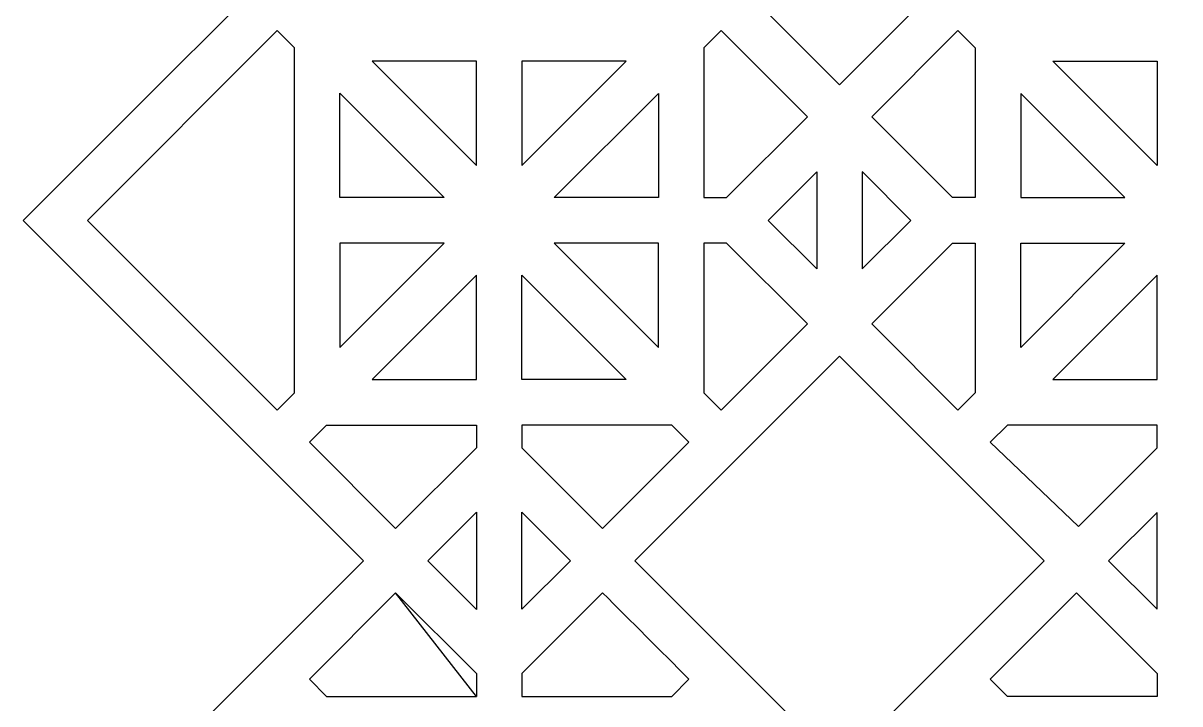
# Model space of a CAD drawing. Header units: centimetres. Extents: x -68 to 68, y -63 to 63.
# Drawn here: x -68.47 to -43.04, y -33.08 to -18.11 of the extents above; entities that cross this region are included whole.
import ezdxf

# ---------------------------------------------------------------- set-up
doc = ezdxf.new("R2010")
doc.units = ezdxf.units.CM
doc.header["$MEASUREMENT"] = 0
doc.layers.add('layer 1', color=7, linetype='Continuous')

msp = doc.modelspace()

# ---------------------------------------------------------------- linework, layer by layer
at = {"layer": 'layer 1', "color": 114}
for points, knots in [([(-13.11224, -62.84331), (-13.11224, -62.84331), (-2.64706, -52.37813), (-2.64706, -52.37813), (-2.64706, -52.37813), (-2.64706, -52.37813), (-10.12967, -44.89556), (-10.12967, -44.89556), (-10.12967, -44.89556), (-10.12967, -44.89556), (-2.64706, -37.41295), (-2.64706, -37.41295), (-2.64706, -37.41295), (-2.64706, -37.41295), (-10.11966, -29.94035), (-10.11966, -29.94035), (-10.11966, -29.94035), (-10.11966, -29.94035), (-2.64706, -22.44777), (-2.64706, -22.44777), (-2.64706, -22.44777), (-2.64706, -22.44777), (-10.12967, -14.96516), (-10.12967, -14.96516), (-10.12967, -14.96516), (-10.12967, -14.96516), (-2.64706, -7.48259), (-2.64706, -7.48259), (-2.64706, -7.48259), (-2.64706, -7.48259), (-10.12964, -0.00001), (-10.12964, -0.00001), (-10.12964, -0.00001), (-10.12964, -0.00001), (-2.64706, 7.48259), (-2.64706, 7.48259), (-2.64706, 7.48259), (-2.64706, 7.48259), (-10.12967, 14.96516), (-10.12967, 14.96516), (-10.12967, 14.96516), (-10.12967, 14.96516), (-2.64706, 22.44777), (-2.64706, 22.44777), (-2.64706, 22.44777), (-2.64706, 22.44777), (-10.11966, 29.92037), (-10.11966, 29.92037), (-10.11966, 29.92037), (-10.11966, 29.92037), (-10.12739, 29.9281), (-10.12739, 29.9281), (-10.12739, 29.9281), (-10.12739, 29.9281), (-10.12965, 29.93036), (-10.12965, 29.93036), (-10.12965, 29.93036), (-10.12965, 29.93036), (-2.64706, 37.41295), (-2.64706, 37.41295), (-2.64706, 37.41295), (-2.64706, 37.41295), (-10.12967, 44.89556), (-10.12967, 44.89556), (-10.12967, 44.89556), (-10.12967, 44.89556), (-2.64706, 52.37813), (-2.64706, 52.37813), (-2.64706, 52.37813), (-2.64706, 52.37813), (-13.11224, 62.84331), (-13.11224, 62.84331), (-13.11224, 62.84331), (-13.11224, 62.84331), (-20.59485, 55.3607), (-20.59485, 55.3607), (-20.59485, 55.3607), (-20.59485, 55.3607), (-28.07742, 62.84331), (-28.07742, 62.84331), (-28.07742, 62.84331), (-28.07742, 62.84331), (-35.56002, 55.36071), (-35.56002, 55.36071), (-35.56002, 55.36071), (-35.56002, 55.36071), (-43.0426, 62.84331), (-43.0426, 62.84331), (-43.0426, 62.84331), (-43.0426, 62.84331), (-50.52517, 55.3607), (-50.52517, 55.3607), (-50.52517, 55.3607), (-50.52517, 55.3607), (-58.00778, 62.84331), (-58.00778, 62.84331), (-58.00778, 62.84331), (-58.00778, 62.84331), (-68.47296, 52.37813), (-68.47296, 52.37813), (-68.47296, 52.37813), (-68.47296, 52.37813), (-60.99035, 44.89556), (-60.99035, 44.89556), (-60.99035, 44.89556), (-60.99035, 44.89556), (-68.47296, 37.41295), (-68.47296, 37.41295), (-68.47296, 37.41295), (-68.47296, 37.41295), (-60.99038, 29.93035), (-60.99038, 29.93035), (-60.99038, 29.93035), (-60.99038, 29.93035), (-68.47296, 22.44777), (-68.47296, 22.44777), (-68.47296, 22.44777), (-68.47296, 22.44777), (-60.99035, 14.96516), (-60.99035, 14.96516), (-60.99035, 14.96516), (-60.99035, 14.96516), (-68.47296, 7.48259), (-68.47296, 7.48259), (-68.47296, 7.48259), (-68.47296, 7.48259), (-60.99037, 0), (-60.99037, 0), (-60.99037, 0), (-60.99037, 0), (-68.47296, -7.48259), (-68.47296, -7.48259), (-68.47296, -7.48259), (-68.47296, -7.48259), (-60.99035, -14.96516), (-60.99035, -14.96516), (-60.99035, -14.96516), (-60.99035, -14.96516), (-68.47296, -22.44777), (-68.47296, -22.44777), (-68.47296, -22.44777), (-68.47296, -22.44777), (-60.99037, -29.93036), (-60.99037, -29.93036), (-60.99037, -29.93036), (-60.99037, -29.93036), (-68.47296, -37.41295), (-68.47296, -37.41295), (-68.47296, -37.41295), (-68.47296, -37.41295), (-60.99035, -44.89556), (-60.99035, -44.89556), (-60.99035, -44.89556), (-60.99035, -44.89556), (-68.47296, -52.37813), (-68.47296, -52.37813), (-68.47296, -52.37813), (-68.47296, -52.37813), (-58.00778, -62.84331), (-58.00778, -62.84331), (-58.00778, -62.84331), (-58.00778, -62.84331), (-50.52518, -55.36071), (-50.52518, -55.36071), (-50.52518, -55.36071), (-50.52518, -55.36071), (-43.0426, -62.84331), (-43.0426, -62.84331), (-43.0426, -62.84331), (-43.0426, -62.84331), (-35.56002, -55.36071), (-35.56002, -55.36071), (-35.56002, -55.36071), (-35.56002, -55.36071), (-28.07742, -62.84331), (-28.07742, -62.84331), (-28.07742, -62.84331), (-28.07742, -62.84331), (-20.59484, -55.36071), (-20.59484, -55.36071), (-20.59484, -55.36071), (-20.59484, -55.36071), (-13.11224, -62.84331), (-13.11224, -62.84331)], [0, 0, 0, 0, 0.0212766, 0.0212766, 0.0212766, 0.0212766, 0.04255319, 0.04255319, 0.04255319, 0.04255319, 0.06382979, 0.06382979, 0.06382979, 0.06382979, 0.08510638, 0.08510638, 0.08510638, 0.08510638, 0.10638298, 0.10638298, 0.10638298, 0.10638298, 0.12765957, 0.12765957, 0.12765957, 0.12765957, 0.14893617, 0.14893617, 0.14893617, 0.14893617, 0.17021277, 0.17021277, 0.17021277, 0.17021277, 0.19148936, 0.19148936, 0.19148936, 0.19148936, 0.21276596, 0.21276596, 0.21276596, 0.21276596, 0.23404255, 0.23404255, 0.23404255, 0.23404255, 0.25531915, 0.25531915, 0.25531915, 0.25531915, 0.27659574, 0.27659574, 0.27659574, 0.27659574, 0.29787234, 0.29787234, 0.29787234, 0.29787234, 0.31914894, 0.31914894, 0.31914894, 0.31914894, 0.34042553, 0.34042553, 0.34042553, 0.34042553, 0.36170213, 0.36170213, 0.36170213, 0.36170213, 0.38297872, 0.38297872, 0.38297872, 0.38297872, 0.40425532, 0.40425532, 0.40425532, 0.40425532, 0.42553191, 0.42553191, 0.42553191, 0.42553191, 0.44680851, 0.44680851, 0.44680851, 0.44680851, 0.46808511, 0.46808511, 0.46808511, 0.46808511, 0.4893617, 0.4893617, 0.4893617, 0.4893617, 0.5106383, 0.5106383, 0.5106383, 0.5106383, 0.53191489, 0.53191489, 0.53191489, 0.53191489, 0.55319149, 0.55319149, 0.55319149, 0.55319149, 0.57446809, 0.57446809, 0.57446809, 0.57446809, 0.59574468, 0.59574468, 0.59574468, 0.59574468, 0.61702128, 0.61702128, 0.61702128, 0.61702128, 0.63829787, 0.63829787, 0.63829787, 0.63829787, 0.65957447, 0.65957447, 0.65957447, 0.65957447, 0.68085106, 0.68085106, 0.68085106, 0.68085106, 0.70212766, 0.70212766, 0.70212766, 0.70212766, 0.72340426, 0.72340426, 0.72340426, 0.72340426, 0.74468085, 0.74468085, 0.74468085, 0.74468085, 0.76595745, 0.76595745, 0.76595745, 0.76595745, 0.78723404, 0.78723404, 0.78723404, 0.78723404, 0.80851064, 0.80851064, 0.80851064, 0.80851064, 0.82978723, 0.82978723, 0.82978723, 0.82978723, 0.85106383, 0.85106383, 0.85106383, 0.85106383, 0.87234043, 0.87234043, 0.87234043, 0.87234043, 0.89361702, 0.89361702, 0.89361702, 0.89361702, 0.91489362, 0.91489362, 0.91489362, 0.91489362, 0.93617021, 0.93617021, 0.93617021, 0.93617021, 0.95744681, 0.95744681, 0.95744681, 0.95744681, 1, 1, 1, 1]), ([(-55.02517, -14.96516), (-55.02517, -14.96516), (-55.02516, -14.96517), (-55.02516, -14.96517), (-55.02516, -14.96517), (-55.02516, -14.96517), (-50.5252, -19.46519), (-50.5252, -19.46519), (-50.5252, -19.46519), (-50.5252, -19.46519), (-50.52518, -19.46517), (-50.52518, -19.46517), (-50.52518, -19.46517), (-50.52518, -19.46517), (-46.02517, -14.96516), (-46.02517, -14.96516), (-46.02517, -14.96516), (-46.02517, -14.96516), (-50.52519, -10.46516), (-50.52519, -10.46516), (-50.52519, -10.46516), (-50.52519, -10.46516), (-55.02517, -14.96516), (-55.02517, -14.96516)], [0, 0, 0, 0, 0.14285714, 0.14285714, 0.14285714, 0.14285714, 0.28571429, 0.28571429, 0.28571429, 0.28571429, 0.42857143, 0.42857143, 0.42857143, 0.42857143, 0.57142857, 0.57142857, 0.57142857, 0.57142857, 0.71428571, 0.71428571, 0.71428571, 0.71428571, 1, 1, 1, 1]), ([(-62.50778, -26.24072), (-62.50778, -26.24072), (-62.88679, -26.61973), (-62.88679, -26.61973), (-62.88679, -26.61973), (-62.88679, -26.61973), (-67.05875, -22.44777), (-67.05875, -22.44777), (-67.05875, -22.44777), (-67.05875, -22.44777), (-62.88683, -18.27585), (-62.88683, -18.27585), (-62.88683, -18.27585), (-62.88683, -18.27585), (-62.50778, -18.65489), (-62.50778, -18.65489), (-62.50778, -18.65489), (-62.50778, -18.65489), (-62.50778, -26.24072), (-62.50778, -26.24072)], [0, 0, 0, 0, 0.16666667, 0.16666667, 0.16666667, 0.16666667, 0.33333333, 0.33333333, 0.33333333, 0.33333333, 0.5, 0.5, 0.5, 0.5, 0.66666667, 0.66666667, 0.66666667, 0.66666667, 1, 1, 1, 1]), ([(-53.00778, -21.94777), (-53.00778, -21.94777), (-53.50778, -21.94777), (-53.50778, -21.94777), (-53.50778, -21.94777), (-53.50778, -21.94777), (-53.50778, -18.65495), (-53.50778, -18.65495), (-53.50778, -18.65495), (-53.50778, -18.65495), (-53.12873, -18.27588), (-53.12873, -18.27588), (-53.12873, -18.27588), (-53.12873, -18.27588), (-51.23231, -20.1723), (-51.23231, -20.1723), (-51.23231, -20.1723), (-51.23231, -20.1723), (-53.00778, -21.94777), (-53.00778, -21.94777)], [0, 0, 0, 0, 0.16666667, 0.16666667, 0.16666667, 0.16666667, 0.33333333, 0.33333333, 0.33333333, 0.33333333, 0.5, 0.5, 0.5, 0.5, 0.66666667, 0.66666667, 0.66666667, 0.66666667, 1, 1, 1, 1]), ([(-48.04258, -21.94777), (-48.04258, -21.94777), (-47.5426, -21.94777), (-47.5426, -21.94777), (-47.5426, -21.94777), (-47.5426, -21.94777), (-47.5426, -21.94), (-47.5426, -21.94), (-47.5426, -21.94), (-47.5426, -21.94), (-47.5426, -18.65495), (-47.5426, -18.65495), (-47.5426, -18.65495), (-47.5426, -18.65495), (-47.92165, -18.27588), (-47.92165, -18.27588), (-47.92165, -18.27588), (-47.92165, -18.27588), (-49.81806, -20.17229), (-49.81806, -20.17229), (-49.81806, -20.17229), (-49.81806, -20.17229), (-49.81808, -20.17231), (-49.81808, -20.17231), (-49.81808, -20.17231), (-49.81808, -20.17231), (-48.04258, -21.94777), (-48.04258, -21.94777)], [0, 0, 0, 0, 0.125, 0.125, 0.125, 0.125, 0.25, 0.25, 0.25, 0.25, 0.375, 0.375, 0.375, 0.375, 0.5, 0.5, 0.5, 0.5, 0.625, 0.625, 0.625, 0.625, 0.75, 0.75, 0.75, 0.75, 1, 1, 1, 1]), ([(-60.80054, -18.94778), (-60.80054, -18.94778), (-58.50763, -18.94776), (-58.50763, -18.94776), (-58.50763, -18.94776), (-58.50763, -18.94776), (-58.50763, -18.94777), (-58.50763, -18.94777), (-58.50763, -18.94777), (-58.50763, -18.94777), (-58.50763, -20.09425), (-58.50763, -20.09425), (-58.50763, -20.09425), (-58.50763, -20.09425), (-58.50762, -20.09425), (-58.50762, -20.09425), (-58.50762, -20.09425), (-58.50762, -20.09425), (-58.50762, -21.24071), (-58.50762, -21.24071), (-58.50762, -21.24071), (-58.50762, -21.24071), (-60.80054, -18.94778), (-60.80054, -18.94778)], [0, 0, 0, 0, 0.14285714, 0.14285714, 0.14285714, 0.14285714, 0.28571429, 0.28571429, 0.28571429, 0.28571429, 0.42857143, 0.42857143, 0.42857143, 0.42857143, 0.57142857, 0.57142857, 0.57142857, 0.57142857, 0.71428571, 0.71428571, 0.71428571, 0.71428571, 1, 1, 1, 1]), ([(-57.50763, -18.94777), (-57.50763, -18.94777), (-57.49763, -18.94778), (-57.49763, -18.94778), (-57.49763, -18.94778), (-57.49763, -18.94778), (-57.49763, -18.94777), (-57.49763, -18.94777), (-57.49763, -18.94777), (-57.49763, -18.94777), (-55.21471, -18.94777), (-55.21471, -18.94777), (-55.21471, -18.94777), (-55.21471, -18.94777), (-57.50763, -21.24072), (-57.50763, -21.24072), (-57.50763, -21.24072), (-57.50763, -21.24072), (-57.50763, -18.94777), (-57.50763, -18.94777)], [0, 0, 0, 0, 0.16666667, 0.16666667, 0.16666667, 0.16666667, 0.33333333, 0.33333333, 0.33333333, 0.33333333, 0.5, 0.5, 0.5, 0.5, 0.66666667, 0.66666667, 0.66666667, 0.66666667, 1, 1, 1, 1]), ([(-43.54275, -18.94778), (-43.54275, -18.94778), (-45.83567, -18.94777), (-45.83567, -18.94777), (-45.83567, -18.94777), (-45.83567, -18.94777), (-43.54275, -21.24072), (-43.54275, -21.24072), (-43.54275, -21.24072), (-43.54275, -21.24072), (-43.54275, -18.94778), (-43.54275, -18.94778)], [0, 0, 0, 0, 0.25, 0.25, 0.25, 0.25, 0.5, 0.5, 0.5, 0.5, 1, 1, 1, 1]), ([(-61.50778, -19.65477), (-61.50778, -19.65477), (-61.50779, -21.94777), (-61.50779, -21.94777), (-61.50779, -21.94777), (-61.50779, -21.94777), (-59.21478, -21.94777), (-59.21478, -21.94777), (-59.21478, -21.94777), (-59.21478, -21.94777), (-61.50778, -19.65477), (-61.50778, -19.65477)], [0, 0, 0, 0, 0.25, 0.25, 0.25, 0.25, 0.5, 0.5, 0.5, 0.5, 1, 1, 1, 1]), ([(-54.50778, -19.65506), (-54.50778, -19.65506), (-56.80051, -21.94777), (-56.80051, -21.94777), (-56.80051, -21.94777), (-56.80051, -21.94777), (-54.50778, -21.94777), (-54.50778, -21.94777), (-54.50778, -21.94777), (-54.50778, -21.94777), (-54.50778, -19.65506), (-54.50778, -19.65506)], [0, 0, 0, 0, 0.25, 0.25, 0.25, 0.25, 0.5, 0.5, 0.5, 0.5, 1, 1, 1, 1]), ([(-46.5426, -19.65506), (-46.5426, -19.65506), (-44.24987, -21.94777), (-44.24987, -21.94777), (-44.24987, -21.94777), (-44.24987, -21.94777), (-46.5426, -21.94777), (-46.5426, -21.94777), (-46.5426, -21.94777), (-46.5426, -21.94777), (-46.5426, -19.65506), (-46.5426, -19.65506)], [0, 0, 0, 0, 0.25, 0.25, 0.25, 0.25, 0.5, 0.5, 0.5, 0.5, 1, 1, 1, 1]), ([(-51.02517, -23.51612), (-51.02517, -23.51612), (-51.02519, -21.3794), (-51.02519, -21.3794), (-51.02519, -21.3794), (-51.02519, -21.3794), (-52.09356, -22.44777), (-52.09356, -22.44777), (-52.09356, -22.44777), (-52.09356, -22.44777), (-51.02518, -23.51611), (-51.02518, -23.51611), (-51.02518, -23.51611), (-51.02518, -23.51611), (-51.02518, -23.51612), (-51.02518, -23.51612), (-51.02518, -23.51612), (-51.02518, -23.51612), (-51.02517, -23.51612), (-51.02517, -23.51612)], [0, 0, 0, 0, 0.16666667, 0.16666667, 0.16666667, 0.16666667, 0.33333333, 0.33333333, 0.33333333, 0.33333333, 0.5, 0.5, 0.5, 0.5, 0.66666667, 0.66666667, 0.66666667, 0.66666667, 1, 1, 1, 1]), ([(-50.02518, -23.51613), (-50.02518, -23.51613), (-50.02519, -21.37937), (-50.02519, -21.37937), (-50.02519, -21.37937), (-50.02519, -21.37937), (-50.02518, -21.37938), (-50.02518, -21.37938), (-50.02518, -21.37938), (-50.02518, -21.37938), (-50.01524, -21.38932), (-50.01524, -21.38932), (-50.01524, -21.38932), (-50.01524, -21.38932), (-50.01523, -21.38933), (-50.01523, -21.38933), (-50.01523, -21.38933), (-50.01523, -21.38933), (-48.95682, -22.44777), (-48.95682, -22.44777), (-48.95682, -22.44777), (-48.95682, -22.44777), (-50.02518, -23.51613), (-50.02518, -23.51613)], [0, 0, 0, 0, 0.14285714, 0.14285714, 0.14285714, 0.14285714, 0.28571429, 0.28571429, 0.28571429, 0.28571429, 0.42857143, 0.42857143, 0.42857143, 0.42857143, 0.57142857, 0.57142857, 0.57142857, 0.57142857, 0.71428571, 0.71428571, 0.71428571, 0.71428571, 1, 1, 1, 1]), ([(-59.21467, -22.94777), (-59.21467, -22.94777), (-61.50778, -25.24081), (-61.50778, -25.24081), (-61.50778, -25.24081), (-61.50778, -25.24081), (-61.50778, -22.94777), (-61.50778, -22.94777), (-61.50778, -22.94777), (-61.50778, -22.94777), (-59.21467, -22.94777), (-59.21467, -22.94777)], [0, 0, 0, 0, 0.25, 0.25, 0.25, 0.25, 0.5, 0.5, 0.5, 0.5, 1, 1, 1, 1]), ([(-56.80059, -22.94778), (-56.80059, -22.94778), (-54.50778, -22.94777), (-54.50778, -22.94777), (-54.50778, -22.94777), (-54.50778, -22.94777), (-54.50779, -25.24055), (-54.50779, -25.24055), (-54.50779, -25.24055), (-54.50779, -25.24055), (-56.80059, -22.94778), (-56.80059, -22.94778)], [0, 0, 0, 0, 0.25, 0.25, 0.25, 0.25, 0.5, 0.5, 0.5, 0.5, 1, 1, 1, 1]), ([(-53.00776, -22.94777), (-53.00776, -22.94777), (-51.2323, -24.72322), (-51.2323, -24.72322), (-51.2323, -24.72322), (-51.2323, -24.72322), (-53.12875, -26.61967), (-53.12875, -26.61967), (-53.12875, -26.61967), (-53.12875, -26.61967), (-53.50778, -26.24066), (-53.50778, -26.24066), (-53.50778, -26.24066), (-53.50778, -26.24066), (-53.50778, -22.94777), (-53.50778, -22.94777), (-53.50778, -22.94777), (-53.50778, -22.94777), (-53.00776, -22.94777), (-53.00776, -22.94777)], [0, 0, 0, 0, 0.16666667, 0.16666667, 0.16666667, 0.16666667, 0.33333333, 0.33333333, 0.33333333, 0.33333333, 0.5, 0.5, 0.5, 0.5, 0.66666667, 0.66666667, 0.66666667, 0.66666667, 1, 1, 1, 1]), ([(-49.81808, -24.72325), (-49.81808, -24.72325), (-47.92163, -26.61967), (-47.92163, -26.61967), (-47.92163, -26.61967), (-47.92163, -26.61967), (-47.5426, -26.24066), (-47.5426, -26.24066), (-47.5426, -26.24066), (-47.5426, -26.24066), (-47.5426, -22.94778), (-47.5426, -22.94778), (-47.5426, -22.94778), (-47.5426, -22.94778), (-48.04261, -22.94778), (-48.04261, -22.94778), (-48.04261, -22.94778), (-48.04261, -22.94778), (-49.81805, -24.72322), (-49.81805, -24.72322), (-49.81805, -24.72322), (-49.81805, -24.72322), (-49.81806, -24.72323), (-49.81806, -24.72323), (-49.81806, -24.72323), (-49.81806, -24.72323), (-49.81808, -24.72325), (-49.81808, -24.72325)], [0, 0, 0, 0, 0.125, 0.125, 0.125, 0.125, 0.25, 0.25, 0.25, 0.25, 0.375, 0.375, 0.375, 0.375, 0.5, 0.5, 0.5, 0.5, 0.625, 0.625, 0.625, 0.625, 0.75, 0.75, 0.75, 0.75, 1, 1, 1, 1]), ([(-44.24979, -22.94778), (-44.24979, -22.94778), (-46.5426, -22.94777), (-46.5426, -22.94777), (-46.5426, -22.94777), (-46.5426, -22.94777), (-46.54259, -25.24055), (-46.54259, -25.24055), (-46.54259, -25.24055), (-46.54259, -25.24055), (-44.24979, -22.94778), (-44.24979, -22.94778)], [0, 0, 0, 0, 0.25, 0.25, 0.25, 0.25, 0.5, 0.5, 0.5, 0.5, 1, 1, 1, 1]), ([(-58.50762, -23.65491), (-58.50762, -23.65491), (-58.50763, -25.94777), (-58.50763, -25.94777), (-58.50763, -25.94777), (-58.50763, -25.94777), (-60.8005, -25.94778), (-60.8005, -25.94778), (-60.8005, -25.94778), (-60.8005, -25.94778), (-58.50762, -23.65491), (-58.50762, -23.65491)], [0, 0, 0, 0, 0.25, 0.25, 0.25, 0.25, 0.5, 0.5, 0.5, 0.5, 1, 1, 1, 1]), ([(-55.21478, -25.94777), (-55.21478, -25.94777), (-57.50763, -23.65493), (-57.50763, -23.65493), (-57.50763, -23.65493), (-57.50763, -23.65493), (-57.50763, -25.94777), (-57.50763, -25.94777), (-57.50763, -25.94777), (-57.50763, -25.94777), (-55.21478, -25.94777), (-55.21478, -25.94777)], [0, 0, 0, 0, 0.25, 0.25, 0.25, 0.25, 0.5, 0.5, 0.5, 0.5, 1, 1, 1, 1]), ([(-45.8356, -25.94777), (-45.8356, -25.94777), (-43.54275, -23.65493), (-43.54275, -23.65493), (-43.54275, -23.65493), (-43.54275, -23.65493), (-43.54275, -25.94777), (-43.54275, -25.94777), (-43.54275, -25.94777), (-43.54275, -25.94777), (-45.8356, -25.94777), (-45.8356, -25.94777)], [0, 0, 0, 0, 0.25, 0.25, 0.25, 0.25, 0.5, 0.5, 0.5, 0.5, 1, 1, 1, 1]), ([(-55.02519, -29.93034), (-55.02519, -29.93034), (-50.52517, -25.43035), (-50.52517, -25.43035), (-50.52517, -25.43035), (-50.52517, -25.43035), (-46.02517, -29.93035), (-46.02517, -29.93035), (-46.02517, -29.93035), (-46.02517, -29.93035), (-50.52517, -34.43038), (-50.52517, -34.43038), (-50.52517, -34.43038), (-50.52517, -34.43038), (-55.02519, -29.93034), (-55.02519, -29.93034)], [0, 0, 0, 0, 0.2, 0.2, 0.2, 0.2, 0.4, 0.4, 0.4, 0.4, 0.6, 0.6, 0.6, 0.6, 1, 1, 1, 1]), ([(-58.50763, -27.44762), (-58.50763, -27.44762), (-58.50763, -26.94777), (-58.50763, -26.94777), (-58.50763, -26.94777), (-58.50763, -26.94777), (-61.80061, -26.94777), (-61.80061, -26.94777), (-61.80061, -26.94777), (-61.80061, -26.94777), (-62.17968, -27.32684), (-62.17968, -27.32684), (-62.17968, -27.32684), (-62.17968, -27.32684), (-60.28326, -29.22325), (-60.28326, -29.22325), (-60.28326, -29.22325), (-60.28326, -29.22325), (-58.50763, -27.44762), (-58.50763, -27.44762)], [0, 0, 0, 0, 0.16666667, 0.16666667, 0.16666667, 0.16666667, 0.33333333, 0.33333333, 0.33333333, 0.33333333, 0.5, 0.5, 0.5, 0.5, 0.66666667, 0.66666667, 0.66666667, 0.66666667, 1, 1, 1, 1]), ([(-57.50763, -27.44789), (-57.50763, -27.44789), (-57.50762, -26.94777), (-57.50762, -26.94777), (-57.50762, -26.94777), (-57.50762, -26.94777), (-54.21489, -26.94777), (-54.21489, -26.94777), (-54.21489, -26.94777), (-54.21489, -26.94777), (-53.83585, -27.32678), (-53.83585, -27.32678), (-53.83585, -27.32678), (-53.83585, -27.32678), (-55.73229, -29.22323), (-55.73229, -29.22323), (-55.73229, -29.22323), (-55.73229, -29.22323), (-57.50763, -27.44789), (-57.50763, -27.44789)], [0, 0, 0, 0, 0.16666667, 0.16666667, 0.16666667, 0.16666667, 0.33333333, 0.33333333, 0.33333333, 0.33333333, 0.5, 0.5, 0.5, 0.5, 0.66666667, 0.66666667, 0.66666667, 0.66666667, 1, 1, 1, 1]), ([(-47.21453, -27.32678), (-47.21453, -27.32678), (-46.83549, -26.94777), (-46.83549, -26.94777), (-46.83549, -26.94777), (-46.83549, -26.94777), (-43.54275, -26.94777), (-43.54275, -26.94777), (-43.54275, -26.94777), (-43.54275, -26.94777), (-43.54274, -26.94777), (-43.54274, -26.94777), (-43.54274, -26.94777), (-43.54274, -26.94777), (-43.54275, -27.44792), (-43.54275, -27.44792), (-43.54275, -27.44792), (-43.54275, -27.44792), (-45.2735, -29.17867), (-45.2735, -29.17867), (-45.2735, -29.17867), (-45.2735, -29.17867), (-47.21453, -27.32678), (-47.21453, -27.32678)], [0, 0, 0, 0, 0.14285714, 0.14285714, 0.14285714, 0.14285714, 0.28571429, 0.28571429, 0.28571429, 0.28571429, 0.42857143, 0.42857143, 0.42857143, 0.42857143, 0.57142857, 0.57142857, 0.57142857, 0.57142857, 0.71428571, 0.71428571, 0.71428571, 0.71428571, 1, 1, 1, 1]), ([(-58.50763, -28.86183), (-58.50763, -28.86183), (-59.57615, -29.93035), (-59.57615, -29.93035), (-59.57615, -29.93035), (-59.57615, -29.93035), (-58.50763, -30.99888), (-58.50763, -30.99888), (-58.50763, -30.99888), (-58.50763, -30.99888), (-58.50763, -28.86183), (-58.50763, -28.86183)], [0, 0, 0, 0, 0.25, 0.25, 0.25, 0.25, 0.5, 0.5, 0.5, 0.5, 1, 1, 1, 1]), ([(-56.4394, -29.93036), (-56.4394, -29.93036), (-57.50762, -28.86212), (-57.50762, -28.86212), (-57.50762, -28.86212), (-57.50762, -28.86212), (-57.50764, -30.9986), (-57.50764, -30.9986), (-57.50764, -30.9986), (-57.50764, -30.9986), (-57.50763, -30.99859), (-57.50763, -30.99859), (-57.50763, -30.99859), (-57.50763, -30.99859), (-56.4394, -29.93036), (-56.4394, -29.93036)], [0, 0, 0, 0, 0.2, 0.2, 0.2, 0.2, 0.4, 0.4, 0.4, 0.4, 0.6, 0.6, 0.6, 0.6, 1, 1, 1, 1]), ([(-43.54275, -28.87205), (-43.54275, -28.87205), (-43.54275, -30.99857), (-43.54275, -30.99857), (-43.54275, -30.99857), (-43.54275, -30.99857), (-44.61096, -29.93035), (-44.61096, -29.93035), (-44.61096, -29.93035), (-44.61096, -29.93035), (-43.54275, -28.87205), (-43.54275, -28.87205)], [0, 0, 0, 0, 0.25, 0.25, 0.25, 0.25, 0.5, 0.5, 0.5, 0.5, 1, 1, 1, 1]), ([(-58.50762, -32.91295), (-58.50762, -32.91295), (-58.50763, -32.91295), (-58.50763, -32.91295), (-58.50763, -32.91295), (-58.50763, -32.91295), (-61.80061, -32.91295), (-61.80061, -32.91295), (-61.80061, -32.91295), (-61.80061, -32.91295), (-62.17968, -32.53388), (-62.17968, -32.53388), (-62.17968, -32.53388), (-62.17968, -32.53388), (-60.28327, -30.63747), (-60.28327, -30.63747), (-60.28327, -30.63747), (-60.28327, -30.63747), (-58.50762, -32.91295), (-58.50762, -32.91295)], [0, 0, 0, 0, 0.16666667, 0.16666667, 0.16666667, 0.16666667, 0.33333333, 0.33333333, 0.33333333, 0.33333333, 0.5, 0.5, 0.5, 0.5, 0.66666667, 0.66666667, 0.66666667, 0.66666667, 1, 1, 1, 1]), ([(-58.50763, -32.91295), (-58.50763, -32.91295), (-58.50763, -32.90019), (-58.50763, -32.90019), (-58.50763, -32.90019), (-58.50763, -32.90019), (-58.50764, -32.41307), (-58.50764, -32.41307), (-58.50764, -32.41307), (-58.50764, -32.41307), (-60.28326, -30.63746), (-60.28326, -30.63746), (-60.28326, -30.63746), (-60.28326, -30.63746), (-58.50763, -32.91295), (-58.50763, -32.91295)], [0, 0, 0, 0, 0.2, 0.2, 0.2, 0.2, 0.4, 0.4, 0.4, 0.4, 0.6, 0.6, 0.6, 0.6, 1, 1, 1, 1]), ([(-57.50763, -32.91295), (-57.50763, -32.91295), (-57.50763, -32.4128), (-57.50763, -32.4128), (-57.50763, -32.4128), (-57.50763, -32.4128), (-55.73229, -30.63747), (-55.73229, -30.63747), (-55.73229, -30.63747), (-55.10014, -31.26962), (-54.46799, -31.90179), (-53.83585, -32.53394), (-53.83585, -32.53394), (-53.83585, -32.53394), (-54.21489, -32.91295), (-54.21489, -32.91295), (-54.21489, -32.91295), (-54.21489, -32.91295), (-57.50763, -32.91295), (-57.50763, -32.91295)], [0, 0, 0, 0, 0.16666667, 0.16666667, 0.16666667, 0.16666667, 0.33333333, 0.33333333, 0.33333333, 0.33333333, 0.5, 0.5, 0.5, 0.5, 0.66666667, 0.66666667, 0.66666667, 0.66666667, 1, 1, 1, 1]), ([(-47.21453, -32.53394), (-47.21453, -32.53394), (-46.83549, -32.91295), (-46.83549, -32.91295), (-46.83549, -32.91295), (-46.83549, -32.91295), (-43.54275, -32.91295), (-43.54275, -32.91295), (-43.54275, -32.91295), (-43.54275, -32.91295), (-43.54274, -32.41277), (-43.54274, -32.41277), (-43.54274, -32.41277), (-43.54274, -32.41277), (-45.31804, -30.63748), (-45.31804, -30.63748), (-45.31804, -30.63748), (-45.31804, -30.63748), (-47.21453, -32.53394), (-47.21453, -32.53394)], [0, 0, 0, 0, 0.16666667, 0.16666667, 0.16666667, 0.16666667, 0.33333333, 0.33333333, 0.33333333, 0.33333333, 0.5, 0.5, 0.5, 0.5, 0.66666667, 0.66666667, 0.66666667, 0.66666667, 1, 1, 1, 1])]:
    msp.add_open_spline(points, degree=3, knots=knots, dxfattribs=at)
at = {"layer": 'layer 1', "color": 250, "lineweight": 9}
for points, knots in [([(-13.11224, -62.84331), (-13.11224, -62.84331), (-2.64706, -52.37813), (-2.64706, -52.37813), (-2.64706, -52.37813), (-2.64706, -52.37813), (-10.12967, -44.89556), (-10.12967, -44.89556), (-10.12967, -44.89556), (-10.12967, -44.89556), (-2.64706, -37.41295), (-2.64706, -37.41295), (-2.64706, -37.41295), (-2.64706, -37.41295), (-10.11966, -29.94035), (-10.11966, -29.94035), (-10.11966, -29.94035), (-10.11966, -29.94035), (-2.64706, -22.44777), (-2.64706, -22.44777), (-2.64706, -22.44777), (-2.64706, -22.44777), (-10.12967, -14.96516), (-10.12967, -14.96516), (-10.12967, -14.96516), (-10.12967, -14.96516), (-2.64706, -7.48259), (-2.64706, -7.48259), (-2.64706, -7.48259), (-2.64706, -7.48259), (-10.12964, -0.00001), (-10.12964, -0.00001), (-10.12964, -0.00001), (-10.12964, -0.00001), (-2.64706, 7.48259), (-2.64706, 7.48259), (-2.64706, 7.48259), (-2.64706, 7.48259), (-10.12967, 14.96516), (-10.12967, 14.96516), (-10.12967, 14.96516), (-10.12967, 14.96516), (-2.64706, 22.44777), (-2.64706, 22.44777), (-2.64706, 22.44777), (-2.64706, 22.44777), (-10.11966, 29.92037), (-10.11966, 29.92037), (-10.11966, 29.92037), (-10.11966, 29.92037), (-10.12739, 29.9281), (-10.12739, 29.9281), (-10.12739, 29.9281), (-10.12739, 29.9281), (-10.12965, 29.93036), (-10.12965, 29.93036), (-10.12965, 29.93036), (-10.12965, 29.93036), (-2.64706, 37.41295), (-2.64706, 37.41295), (-2.64706, 37.41295), (-2.64706, 37.41295), (-10.12967, 44.89556), (-10.12967, 44.89556), (-10.12967, 44.89556), (-10.12967, 44.89556), (-2.64706, 52.37813), (-2.64706, 52.37813), (-2.64706, 52.37813), (-2.64706, 52.37813), (-13.11224, 62.84331), (-13.11224, 62.84331), (-13.11224, 62.84331), (-13.11224, 62.84331), (-20.59485, 55.3607), (-20.59485, 55.3607), (-20.59485, 55.3607), (-20.59485, 55.3607), (-28.07742, 62.84331), (-28.07742, 62.84331), (-28.07742, 62.84331), (-28.07742, 62.84331), (-35.56002, 55.36071), (-35.56002, 55.36071), (-35.56002, 55.36071), (-35.56002, 55.36071), (-43.0426, 62.84331), (-43.0426, 62.84331), (-43.0426, 62.84331), (-43.0426, 62.84331), (-50.52517, 55.3607), (-50.52517, 55.3607), (-50.52517, 55.3607), (-50.52517, 55.3607), (-58.00778, 62.84331), (-58.00778, 62.84331), (-58.00778, 62.84331), (-58.00778, 62.84331), (-68.47296, 52.37813), (-68.47296, 52.37813), (-68.47296, 52.37813), (-68.47296, 52.37813), (-60.99035, 44.89556), (-60.99035, 44.89556), (-60.99035, 44.89556), (-60.99035, 44.89556), (-68.47296, 37.41295), (-68.47296, 37.41295), (-68.47296, 37.41295), (-68.47296, 37.41295), (-60.99038, 29.93035), (-60.99038, 29.93035), (-60.99038, 29.93035), (-60.99038, 29.93035), (-68.47296, 22.44777), (-68.47296, 22.44777), (-68.47296, 22.44777), (-68.47296, 22.44777), (-60.99035, 14.96516), (-60.99035, 14.96516), (-60.99035, 14.96516), (-60.99035, 14.96516), (-68.47296, 7.48259), (-68.47296, 7.48259), (-68.47296, 7.48259), (-68.47296, 7.48259), (-60.99037, 0), (-60.99037, 0), (-60.99037, 0), (-60.99037, 0), (-68.47296, -7.48259), (-68.47296, -7.48259), (-68.47296, -7.48259), (-68.47296, -7.48259), (-60.99035, -14.96516), (-60.99035, -14.96516), (-60.99035, -14.96516), (-60.99035, -14.96516), (-68.47296, -22.44777), (-68.47296, -22.44777), (-68.47296, -22.44777), (-68.47296, -22.44777), (-60.99037, -29.93036), (-60.99037, -29.93036), (-60.99037, -29.93036), (-60.99037, -29.93036), (-68.47296, -37.41295), (-68.47296, -37.41295), (-68.47296, -37.41295), (-68.47296, -37.41295), (-60.99035, -44.89556), (-60.99035, -44.89556), (-60.99035, -44.89556), (-60.99035, -44.89556), (-68.47296, -52.37813), (-68.47296, -52.37813), (-68.47296, -52.37813), (-68.47296, -52.37813), (-58.00778, -62.84331), (-58.00778, -62.84331), (-58.00778, -62.84331), (-58.00778, -62.84331), (-50.52518, -55.36071), (-50.52518, -55.36071), (-50.52518, -55.36071), (-50.52518, -55.36071), (-43.0426, -62.84331), (-43.0426, -62.84331), (-43.0426, -62.84331), (-43.0426, -62.84331), (-35.56002, -55.36071), (-35.56002, -55.36071), (-35.56002, -55.36071), (-35.56002, -55.36071), (-28.07742, -62.84331), (-28.07742, -62.84331), (-28.07742, -62.84331), (-28.07742, -62.84331), (-20.59484, -55.36071), (-20.59484, -55.36071), (-20.59484, -55.36071), (-20.59484, -55.36071), (-13.11224, -62.84331), (-13.11224, -62.84331)], [0, 0, 0, 0, 0.0212766, 0.0212766, 0.0212766, 0.0212766, 0.04255319, 0.04255319, 0.04255319, 0.04255319, 0.06382979, 0.06382979, 0.06382979, 0.06382979, 0.08510638, 0.08510638, 0.08510638, 0.08510638, 0.10638298, 0.10638298, 0.10638298, 0.10638298, 0.12765957, 0.12765957, 0.12765957, 0.12765957, 0.14893617, 0.14893617, 0.14893617, 0.14893617, 0.17021277, 0.17021277, 0.17021277, 0.17021277, 0.19148936, 0.19148936, 0.19148936, 0.19148936, 0.21276596, 0.21276596, 0.21276596, 0.21276596, 0.23404255, 0.23404255, 0.23404255, 0.23404255, 0.25531915, 0.25531915, 0.25531915, 0.25531915, 0.27659574, 0.27659574, 0.27659574, 0.27659574, 0.29787234, 0.29787234, 0.29787234, 0.29787234, 0.31914894, 0.31914894, 0.31914894, 0.31914894, 0.34042553, 0.34042553, 0.34042553, 0.34042553, 0.36170213, 0.36170213, 0.36170213, 0.36170213, 0.38297872, 0.38297872, 0.38297872, 0.38297872, 0.40425532, 0.40425532, 0.40425532, 0.40425532, 0.42553191, 0.42553191, 0.42553191, 0.42553191, 0.44680851, 0.44680851, 0.44680851, 0.44680851, 0.46808511, 0.46808511, 0.46808511, 0.46808511, 0.4893617, 0.4893617, 0.4893617, 0.4893617, 0.5106383, 0.5106383, 0.5106383, 0.5106383, 0.53191489, 0.53191489, 0.53191489, 0.53191489, 0.55319149, 0.55319149, 0.55319149, 0.55319149, 0.57446809, 0.57446809, 0.57446809, 0.57446809, 0.59574468, 0.59574468, 0.59574468, 0.59574468, 0.61702128, 0.61702128, 0.61702128, 0.61702128, 0.63829787, 0.63829787, 0.63829787, 0.63829787, 0.65957447, 0.65957447, 0.65957447, 0.65957447, 0.68085106, 0.68085106, 0.68085106, 0.68085106, 0.70212766, 0.70212766, 0.70212766, 0.70212766, 0.72340426, 0.72340426, 0.72340426, 0.72340426, 0.74468085, 0.74468085, 0.74468085, 0.74468085, 0.76595745, 0.76595745, 0.76595745, 0.76595745, 0.78723404, 0.78723404, 0.78723404, 0.78723404, 0.80851064, 0.80851064, 0.80851064, 0.80851064, 0.82978723, 0.82978723, 0.82978723, 0.82978723, 0.85106383, 0.85106383, 0.85106383, 0.85106383, 0.87234043, 0.87234043, 0.87234043, 0.87234043, 0.89361702, 0.89361702, 0.89361702, 0.89361702, 0.91489362, 0.91489362, 0.91489362, 0.91489362, 0.93617021, 0.93617021, 0.93617021, 0.93617021, 0.95744681, 0.95744681, 0.95744681, 0.95744681, 1, 1, 1, 1]), ([(-55.02517, -14.96516), (-55.02517, -14.96516), (-55.02516, -14.96517), (-55.02516, -14.96517), (-55.02516, -14.96517), (-55.02516, -14.96517), (-50.5252, -19.46519), (-50.5252, -19.46519), (-50.5252, -19.46519), (-50.5252, -19.46519), (-50.52518, -19.46517), (-50.52518, -19.46517), (-50.52518, -19.46517), (-50.52518, -19.46517), (-46.02517, -14.96516), (-46.02517, -14.96516), (-46.02517, -14.96516), (-46.02517, -14.96516), (-50.52519, -10.46516), (-50.52519, -10.46516)], [0, 0, 0, 0, 0.16666667, 0.16666667, 0.16666667, 0.16666667, 0.33333333, 0.33333333, 0.33333333, 0.33333333, 0.5, 0.5, 0.5, 0.5, 0.66666667, 0.66666667, 0.66666667, 0.66666667, 1, 1, 1, 1]), ([(-62.50778, -26.24072), (-62.50778, -26.24072), (-62.88679, -26.61973), (-62.88679, -26.61973), (-62.88679, -26.61973), (-62.88679, -26.61973), (-67.05875, -22.44777), (-67.05875, -22.44777), (-67.05875, -22.44777), (-67.05875, -22.44777), (-62.88683, -18.27585), (-62.88683, -18.27585), (-62.88683, -18.27585), (-62.88683, -18.27585), (-62.50778, -18.65489), (-62.50778, -18.65489), (-62.50778, -18.65489), (-62.50778, -18.65489), (-62.50778, -26.24072), (-62.50778, -26.24072)], [0, 0, 0, 0, 0.16666667, 0.16666667, 0.16666667, 0.16666667, 0.33333333, 0.33333333, 0.33333333, 0.33333333, 0.5, 0.5, 0.5, 0.5, 0.66666667, 0.66666667, 0.66666667, 0.66666667, 1, 1, 1, 1]), ([(-53.00778, -21.94777), (-53.00778, -21.94777), (-53.50778, -21.94777), (-53.50778, -21.94777), (-53.50778, -21.94777), (-53.50778, -21.94777), (-53.50778, -18.65495), (-53.50778, -18.65495), (-53.50778, -18.65495), (-53.50778, -18.65495), (-53.12873, -18.27588), (-53.12873, -18.27588), (-53.12873, -18.27588), (-53.12873, -18.27588), (-51.23231, -20.1723), (-51.23231, -20.1723), (-51.23231, -20.1723), (-51.23231, -20.1723), (-53.00778, -21.94777), (-53.00778, -21.94777)], [0, 0, 0, 0, 0.16666667, 0.16666667, 0.16666667, 0.16666667, 0.33333333, 0.33333333, 0.33333333, 0.33333333, 0.5, 0.5, 0.5, 0.5, 0.66666667, 0.66666667, 0.66666667, 0.66666667, 1, 1, 1, 1]), ([(-48.04258, -21.94777), (-48.04258, -21.94777), (-47.5426, -21.94777), (-47.5426, -21.94777), (-47.5426, -21.94777), (-47.5426, -21.94777), (-47.5426, -21.94), (-47.5426, -21.94), (-47.5426, -21.94), (-47.5426, -21.94), (-47.5426, -18.65495), (-47.5426, -18.65495), (-47.5426, -18.65495), (-47.5426, -18.65495), (-47.92165, -18.27588), (-47.92165, -18.27588), (-47.92165, -18.27588), (-47.92165, -18.27588), (-49.81806, -20.17229), (-49.81806, -20.17229), (-49.81806, -20.17229), (-49.81806, -20.17229), (-49.81808, -20.17231), (-49.81808, -20.17231), (-49.81808, -20.17231), (-49.81808, -20.17231), (-48.04258, -21.94777), (-48.04258, -21.94777)], [0, 0, 0, 0, 0.125, 0.125, 0.125, 0.125, 0.25, 0.25, 0.25, 0.25, 0.375, 0.375, 0.375, 0.375, 0.5, 0.5, 0.5, 0.5, 0.625, 0.625, 0.625, 0.625, 0.75, 0.75, 0.75, 0.75, 1, 1, 1, 1]), ([(-60.80054, -18.94778), (-60.80054, -18.94778), (-58.50763, -18.94776), (-58.50763, -18.94776), (-58.50763, -18.94776), (-58.50763, -18.94776), (-58.50763, -18.94777), (-58.50763, -18.94777), (-58.50763, -18.94777), (-58.50763, -18.94777), (-58.50763, -20.09425), (-58.50763, -20.09425), (-58.50763, -20.09425), (-58.50763, -20.09425), (-58.50762, -20.09425), (-58.50762, -20.09425), (-58.50762, -20.09425), (-58.50762, -20.09425), (-58.50762, -21.24071), (-58.50762, -21.24071), (-58.50762, -21.24071), (-58.50762, -21.24071), (-60.80054, -18.94778), (-60.80054, -18.94778)], [0, 0, 0, 0, 0.14285714, 0.14285714, 0.14285714, 0.14285714, 0.28571429, 0.28571429, 0.28571429, 0.28571429, 0.42857143, 0.42857143, 0.42857143, 0.42857143, 0.57142857, 0.57142857, 0.57142857, 0.57142857, 0.71428571, 0.71428571, 0.71428571, 0.71428571, 1, 1, 1, 1]), ([(-57.50763, -18.94777), (-57.50763, -18.94777), (-57.49763, -18.94778), (-57.49763, -18.94778), (-57.49763, -18.94778), (-57.49763, -18.94778), (-57.49763, -18.94777), (-57.49763, -18.94777), (-57.49763, -18.94777), (-57.49763, -18.94777), (-55.21471, -18.94777), (-55.21471, -18.94777), (-55.21471, -18.94777), (-55.21471, -18.94777), (-57.50763, -21.24072), (-57.50763, -21.24072), (-57.50763, -21.24072), (-57.50763, -21.24072), (-57.50763, -18.94777), (-57.50763, -18.94777)], [0, 0, 0, 0, 0.16666667, 0.16666667, 0.16666667, 0.16666667, 0.33333333, 0.33333333, 0.33333333, 0.33333333, 0.5, 0.5, 0.5, 0.5, 0.66666667, 0.66666667, 0.66666667, 0.66666667, 1, 1, 1, 1]), ([(-43.54275, -18.94778), (-43.54275, -18.94778), (-45.83567, -18.94777), (-45.83567, -18.94777), (-45.83567, -18.94777), (-45.83567, -18.94777), (-43.54275, -21.24072), (-43.54275, -21.24072), (-43.54275, -21.24072), (-43.54275, -21.24072), (-43.54275, -18.94778), (-43.54275, -18.94778)], [0, 0, 0, 0, 0.25, 0.25, 0.25, 0.25, 0.5, 0.5, 0.5, 0.5, 1, 1, 1, 1]), ([(-61.50778, -19.65477), (-61.50778, -19.65477), (-61.50779, -21.94777), (-61.50779, -21.94777), (-61.50779, -21.94777), (-61.50779, -21.94777), (-59.21478, -21.94777), (-59.21478, -21.94777), (-59.21478, -21.94777), (-59.21478, -21.94777), (-61.50778, -19.65477), (-61.50778, -19.65477)], [0, 0, 0, 0, 0.25, 0.25, 0.25, 0.25, 0.5, 0.5, 0.5, 0.5, 1, 1, 1, 1]), ([(-54.50778, -19.65506), (-54.50778, -19.65506), (-56.80051, -21.94777), (-56.80051, -21.94777), (-56.80051, -21.94777), (-56.80051, -21.94777), (-54.50778, -21.94777), (-54.50778, -21.94777), (-54.50778, -21.94777), (-54.50778, -21.94777), (-54.50778, -19.65506), (-54.50778, -19.65506)], [0, 0, 0, 0, 0.25, 0.25, 0.25, 0.25, 0.5, 0.5, 0.5, 0.5, 1, 1, 1, 1]), ([(-46.5426, -19.65506), (-46.5426, -19.65506), (-44.24987, -21.94777), (-44.24987, -21.94777), (-44.24987, -21.94777), (-44.24987, -21.94777), (-46.5426, -21.94777), (-46.5426, -21.94777), (-46.5426, -21.94777), (-46.5426, -21.94777), (-46.5426, -19.65506), (-46.5426, -19.65506)], [0, 0, 0, 0, 0.25, 0.25, 0.25, 0.25, 0.5, 0.5, 0.5, 0.5, 1, 1, 1, 1]), ([(-51.02517, -23.51612), (-51.02517, -23.51612), (-51.02519, -21.3794), (-51.02519, -21.3794), (-51.02519, -21.3794), (-51.02519, -21.3794), (-52.09356, -22.44777), (-52.09356, -22.44777), (-52.09356, -22.44777), (-52.09356, -22.44777), (-51.02518, -23.51611), (-51.02518, -23.51611), (-51.02518, -23.51611), (-51.02518, -23.51611), (-51.02518, -23.51612), (-51.02518, -23.51612), (-51.02518, -23.51612), (-51.02518, -23.51612), (-51.02517, -23.51612), (-51.02517, -23.51612)], [0, 0, 0, 0, 0.16666667, 0.16666667, 0.16666667, 0.16666667, 0.33333333, 0.33333333, 0.33333333, 0.33333333, 0.5, 0.5, 0.5, 0.5, 0.66666667, 0.66666667, 0.66666667, 0.66666667, 1, 1, 1, 1]), ([(-50.02518, -23.51613), (-50.02518, -23.51613), (-50.02519, -21.37937), (-50.02519, -21.37937), (-50.02519, -21.37937), (-50.02519, -21.37937), (-50.02518, -21.37938), (-50.02518, -21.37938), (-50.02518, -21.37938), (-50.02518, -21.37938), (-50.01524, -21.38932), (-50.01524, -21.38932), (-50.01524, -21.38932), (-50.01524, -21.38932), (-50.01523, -21.38933), (-50.01523, -21.38933), (-50.01523, -21.38933), (-50.01523, -21.38933), (-48.95682, -22.44777), (-48.95682, -22.44777), (-48.95682, -22.44777), (-48.95682, -22.44777), (-50.02518, -23.51613), (-50.02518, -23.51613)], [0, 0, 0, 0, 0.14285714, 0.14285714, 0.14285714, 0.14285714, 0.28571429, 0.28571429, 0.28571429, 0.28571429, 0.42857143, 0.42857143, 0.42857143, 0.42857143, 0.57142857, 0.57142857, 0.57142857, 0.57142857, 0.71428571, 0.71428571, 0.71428571, 0.71428571, 1, 1, 1, 1]), ([(-59.21467, -22.94777), (-59.21467, -22.94777), (-61.50778, -25.24081), (-61.50778, -25.24081), (-61.50778, -25.24081), (-61.50778, -25.24081), (-61.50778, -22.94777), (-61.50778, -22.94777), (-61.50778, -22.94777), (-61.50778, -22.94777), (-59.21467, -22.94777), (-59.21467, -22.94777)], [0, 0, 0, 0, 0.25, 0.25, 0.25, 0.25, 0.5, 0.5, 0.5, 0.5, 1, 1, 1, 1]), ([(-56.80059, -22.94778), (-56.80059, -22.94778), (-54.50778, -22.94777), (-54.50778, -22.94777), (-54.50778, -22.94777), (-54.50778, -22.94777), (-54.50779, -25.24055), (-54.50779, -25.24055), (-54.50779, -25.24055), (-54.50779, -25.24055), (-56.80059, -22.94778), (-56.80059, -22.94778)], [0, 0, 0, 0, 0.25, 0.25, 0.25, 0.25, 0.5, 0.5, 0.5, 0.5, 1, 1, 1, 1]), ([(-53.00776, -22.94777), (-53.00776, -22.94777), (-51.2323, -24.72322), (-51.2323, -24.72322), (-51.2323, -24.72322), (-51.2323, -24.72322), (-53.12875, -26.61967), (-53.12875, -26.61967), (-53.12875, -26.61967), (-53.12875, -26.61967), (-53.50778, -26.24066), (-53.50778, -26.24066), (-53.50778, -26.24066), (-53.50778, -26.24066), (-53.50778, -22.94777), (-53.50778, -22.94777), (-53.50778, -22.94777), (-53.50778, -22.94777), (-53.00776, -22.94777), (-53.00776, -22.94777)], [0, 0, 0, 0, 0.16666667, 0.16666667, 0.16666667, 0.16666667, 0.33333333, 0.33333333, 0.33333333, 0.33333333, 0.5, 0.5, 0.5, 0.5, 0.66666667, 0.66666667, 0.66666667, 0.66666667, 1, 1, 1, 1]), ([(-49.81808, -24.72325), (-49.81808, -24.72325), (-47.92163, -26.61967), (-47.92163, -26.61967), (-47.92163, -26.61967), (-47.92163, -26.61967), (-47.5426, -26.24066), (-47.5426, -26.24066), (-47.5426, -26.24066), (-47.5426, -26.24066), (-47.5426, -22.94778), (-47.5426, -22.94778), (-47.5426, -22.94778), (-47.5426, -22.94778), (-48.04261, -22.94778), (-48.04261, -22.94778), (-48.04261, -22.94778), (-48.04261, -22.94778), (-49.81805, -24.72322), (-49.81805, -24.72322), (-49.81805, -24.72322), (-49.81805, -24.72322), (-49.81806, -24.72323), (-49.81806, -24.72323), (-49.81806, -24.72323), (-49.81806, -24.72323), (-49.81808, -24.72325), (-49.81808, -24.72325)], [0, 0, 0, 0, 0.125, 0.125, 0.125, 0.125, 0.25, 0.25, 0.25, 0.25, 0.375, 0.375, 0.375, 0.375, 0.5, 0.5, 0.5, 0.5, 0.625, 0.625, 0.625, 0.625, 0.75, 0.75, 0.75, 0.75, 1, 1, 1, 1]), ([(-44.24979, -22.94778), (-44.24979, -22.94778), (-46.5426, -22.94777), (-46.5426, -22.94777), (-46.5426, -22.94777), (-46.5426, -22.94777), (-46.54259, -25.24055), (-46.54259, -25.24055), (-46.54259, -25.24055), (-46.54259, -25.24055), (-44.24979, -22.94778), (-44.24979, -22.94778)], [0, 0, 0, 0, 0.25, 0.25, 0.25, 0.25, 0.5, 0.5, 0.5, 0.5, 1, 1, 1, 1]), ([(-58.50762, -23.65491), (-58.50762, -23.65491), (-58.50763, -25.94777), (-58.50763, -25.94777), (-58.50763, -25.94777), (-58.50763, -25.94777), (-60.8005, -25.94778), (-60.8005, -25.94778), (-60.8005, -25.94778), (-60.8005, -25.94778), (-58.50762, -23.65491), (-58.50762, -23.65491)], [0, 0, 0, 0, 0.25, 0.25, 0.25, 0.25, 0.5, 0.5, 0.5, 0.5, 1, 1, 1, 1]), ([(-55.21478, -25.94777), (-55.21478, -25.94777), (-57.50763, -23.65493), (-57.50763, -23.65493), (-57.50763, -23.65493), (-57.50763, -23.65493), (-57.50763, -25.94777), (-57.50763, -25.94777), (-57.50763, -25.94777), (-57.50763, -25.94777), (-55.21478, -25.94777), (-55.21478, -25.94777)], [0, 0, 0, 0, 0.25, 0.25, 0.25, 0.25, 0.5, 0.5, 0.5, 0.5, 1, 1, 1, 1]), ([(-45.8356, -25.94777), (-45.8356, -25.94777), (-43.54275, -23.65493), (-43.54275, -23.65493), (-43.54275, -23.65493), (-43.54275, -23.65493), (-43.54275, -25.94777), (-43.54275, -25.94777), (-43.54275, -25.94777), (-43.54275, -25.94777), (-45.8356, -25.94777), (-45.8356, -25.94777)], [0, 0, 0, 0, 0.25, 0.25, 0.25, 0.25, 0.5, 0.5, 0.5, 0.5, 1, 1, 1, 1]), ([(-55.02519, -29.93034), (-55.02519, -29.93034), (-50.52517, -25.43035), (-50.52517, -25.43035), (-50.52517, -25.43035), (-50.52517, -25.43035), (-46.02517, -29.93035), (-46.02517, -29.93035), (-46.02517, -29.93035), (-46.02517, -29.93035), (-50.52517, -34.43038), (-50.52517, -34.43038), (-50.52517, -34.43038), (-50.52517, -34.43038), (-55.02519, -29.93034), (-55.02519, -29.93034)], [0, 0, 0, 0, 0.2, 0.2, 0.2, 0.2, 0.4, 0.4, 0.4, 0.4, 0.6, 0.6, 0.6, 0.6, 1, 1, 1, 1]), ([(-58.50763, -27.44762), (-58.50763, -27.44762), (-58.50763, -26.94777), (-58.50763, -26.94777), (-58.50763, -26.94777), (-58.50763, -26.94777), (-61.80061, -26.94777), (-61.80061, -26.94777), (-61.80061, -26.94777), (-61.80061, -26.94777), (-62.17968, -27.32684), (-62.17968, -27.32684), (-62.17968, -27.32684), (-62.17968, -27.32684), (-60.28326, -29.22325), (-60.28326, -29.22325), (-60.28326, -29.22325), (-60.28326, -29.22325), (-58.50763, -27.44762), (-58.50763, -27.44762)], [0, 0, 0, 0, 0.16666667, 0.16666667, 0.16666667, 0.16666667, 0.33333333, 0.33333333, 0.33333333, 0.33333333, 0.5, 0.5, 0.5, 0.5, 0.66666667, 0.66666667, 0.66666667, 0.66666667, 1, 1, 1, 1]), ([(-57.50763, -27.44789), (-57.50763, -27.44789), (-57.50762, -26.94777), (-57.50762, -26.94777), (-57.50762, -26.94777), (-57.50762, -26.94777), (-54.21489, -26.94777), (-54.21489, -26.94777), (-54.21489, -26.94777), (-54.21489, -26.94777), (-53.83585, -27.32678), (-53.83585, -27.32678), (-53.83585, -27.32678), (-53.83585, -27.32678), (-55.73229, -29.22323), (-55.73229, -29.22323), (-55.73229, -29.22323), (-55.73229, -29.22323), (-57.50763, -27.44789), (-57.50763, -27.44789)], [0, 0, 0, 0, 0.16666667, 0.16666667, 0.16666667, 0.16666667, 0.33333333, 0.33333333, 0.33333333, 0.33333333, 0.5, 0.5, 0.5, 0.5, 0.66666667, 0.66666667, 0.66666667, 0.66666667, 1, 1, 1, 1]), ([(-47.21453, -27.32678), (-47.21453, -27.32678), (-46.83549, -26.94777), (-46.83549, -26.94777), (-46.83549, -26.94777), (-46.83549, -26.94777), (-43.54275, -26.94777), (-43.54275, -26.94777), (-43.54275, -26.94777), (-43.54275, -26.94777), (-43.54274, -26.94777), (-43.54274, -26.94777), (-43.54274, -26.94777), (-43.54274, -26.94777), (-43.54275, -27.44792), (-43.54275, -27.44792), (-43.54275, -27.44792), (-43.54275, -27.44792), (-45.2735, -29.17867), (-45.2735, -29.17867), (-45.2735, -29.17867), (-45.2735, -29.17867), (-47.21453, -27.32678), (-47.21453, -27.32678)], [0, 0, 0, 0, 0.14285714, 0.14285714, 0.14285714, 0.14285714, 0.28571429, 0.28571429, 0.28571429, 0.28571429, 0.42857143, 0.42857143, 0.42857143, 0.42857143, 0.57142857, 0.57142857, 0.57142857, 0.57142857, 0.71428571, 0.71428571, 0.71428571, 0.71428571, 1, 1, 1, 1]), ([(-58.50763, -28.86183), (-58.50763, -28.86183), (-59.57615, -29.93035), (-59.57615, -29.93035), (-59.57615, -29.93035), (-59.57615, -29.93035), (-58.50763, -30.99888), (-58.50763, -30.99888), (-58.50763, -30.99888), (-58.50763, -30.99888), (-58.50763, -28.86183), (-58.50763, -28.86183)], [0, 0, 0, 0, 0.25, 0.25, 0.25, 0.25, 0.5, 0.5, 0.5, 0.5, 1, 1, 1, 1]), ([(-56.4394, -29.93036), (-56.4394, -29.93036), (-57.50762, -28.86212), (-57.50762, -28.86212), (-57.50762, -28.86212), (-57.50762, -28.86212), (-57.50764, -30.9986), (-57.50764, -30.9986), (-57.50764, -30.9986), (-57.50764, -30.9986), (-57.50763, -30.99859), (-57.50763, -30.99859), (-57.50763, -30.99859), (-57.50763, -30.99859), (-56.4394, -29.93036), (-56.4394, -29.93036)], [0, 0, 0, 0, 0.2, 0.2, 0.2, 0.2, 0.4, 0.4, 0.4, 0.4, 0.6, 0.6, 0.6, 0.6, 1, 1, 1, 1]), ([(-43.54275, -28.87205), (-43.54275, -28.87205), (-43.54275, -30.99857), (-43.54275, -30.99857), (-43.54275, -30.99857), (-43.54275, -30.99857), (-44.61096, -29.93035), (-44.61096, -29.93035), (-44.61096, -29.93035), (-44.61096, -29.93035), (-43.54275, -28.87205), (-43.54275, -28.87205)], [0, 0, 0, 0, 0.25, 0.25, 0.25, 0.25, 0.5, 0.5, 0.5, 0.5, 1, 1, 1, 1]), ([(-58.50762, -32.91295), (-58.50762, -32.91295), (-58.50763, -32.91295), (-58.50763, -32.91295), (-58.50763, -32.91295), (-58.50763, -32.91295), (-61.80061, -32.91295), (-61.80061, -32.91295), (-61.80061, -32.91295), (-61.80061, -32.91295), (-62.17968, -32.53388), (-62.17968, -32.53388), (-62.17968, -32.53388), (-62.17968, -32.53388), (-60.28327, -30.63747), (-60.28327, -30.63747)], [0, 0, 0, 0, 0.2, 0.2, 0.2, 0.2, 0.4, 0.4, 0.4, 0.4, 0.6, 0.6, 0.6, 0.6, 1, 1, 1, 1]), ([(-58.50763, -32.91295), (-58.50763, -32.91295), (-58.50763, -32.90019), (-58.50763, -32.90019), (-58.50763, -32.90019), (-58.50763, -32.90019), (-58.50764, -32.41307), (-58.50764, -32.41307), (-58.50764, -32.41307), (-58.50764, -32.41307), (-60.28326, -30.63746), (-60.28326, -30.63746)], [0, 0, 0, 0, 0.25, 0.25, 0.25, 0.25, 0.5, 0.5, 0.5, 0.5, 1, 1, 1, 1]), ([(-57.50763, -32.91295), (-57.50763, -32.91295), (-57.50763, -32.4128), (-57.50763, -32.4128), (-57.50763, -32.4128), (-57.50763, -32.4128), (-55.73229, -30.63747), (-55.73229, -30.63747), (-55.73229, -30.63747), (-55.10014, -31.26962), (-54.46799, -31.90179), (-53.83585, -32.53394), (-53.83585, -32.53394), (-53.83585, -32.53394), (-54.21489, -32.91295), (-54.21489, -32.91295), (-54.21489, -32.91295), (-54.21489, -32.91295), (-57.50763, -32.91295), (-57.50763, -32.91295)], [0, 0, 0, 0, 0.16666667, 0.16666667, 0.16666667, 0.16666667, 0.33333333, 0.33333333, 0.33333333, 0.33333333, 0.5, 0.5, 0.5, 0.5, 0.66666667, 0.66666667, 0.66666667, 0.66666667, 1, 1, 1, 1]), ([(-47.21453, -32.53394), (-47.21453, -32.53394), (-46.83549, -32.91295), (-46.83549, -32.91295), (-46.83549, -32.91295), (-46.83549, -32.91295), (-43.54275, -32.91295), (-43.54275, -32.91295), (-43.54275, -32.91295), (-43.54275, -32.91295), (-43.54274, -32.41277), (-43.54274, -32.41277), (-43.54274, -32.41277), (-43.54274, -32.41277), (-45.31804, -30.63748), (-45.31804, -30.63748), (-45.31804, -30.63748), (-45.31804, -30.63748), (-47.21453, -32.53394), (-47.21453, -32.53394)], [0, 0, 0, 0, 0.16666667, 0.16666667, 0.16666667, 0.16666667, 0.33333333, 0.33333333, 0.33333333, 0.33333333, 0.5, 0.5, 0.5, 0.5, 0.66666667, 0.66666667, 0.66666667, 0.66666667, 1, 1, 1, 1])]:
    msp.add_open_spline(points, degree=3, knots=knots, dxfattribs=at)

doc.saveas('drawing.dxf')
